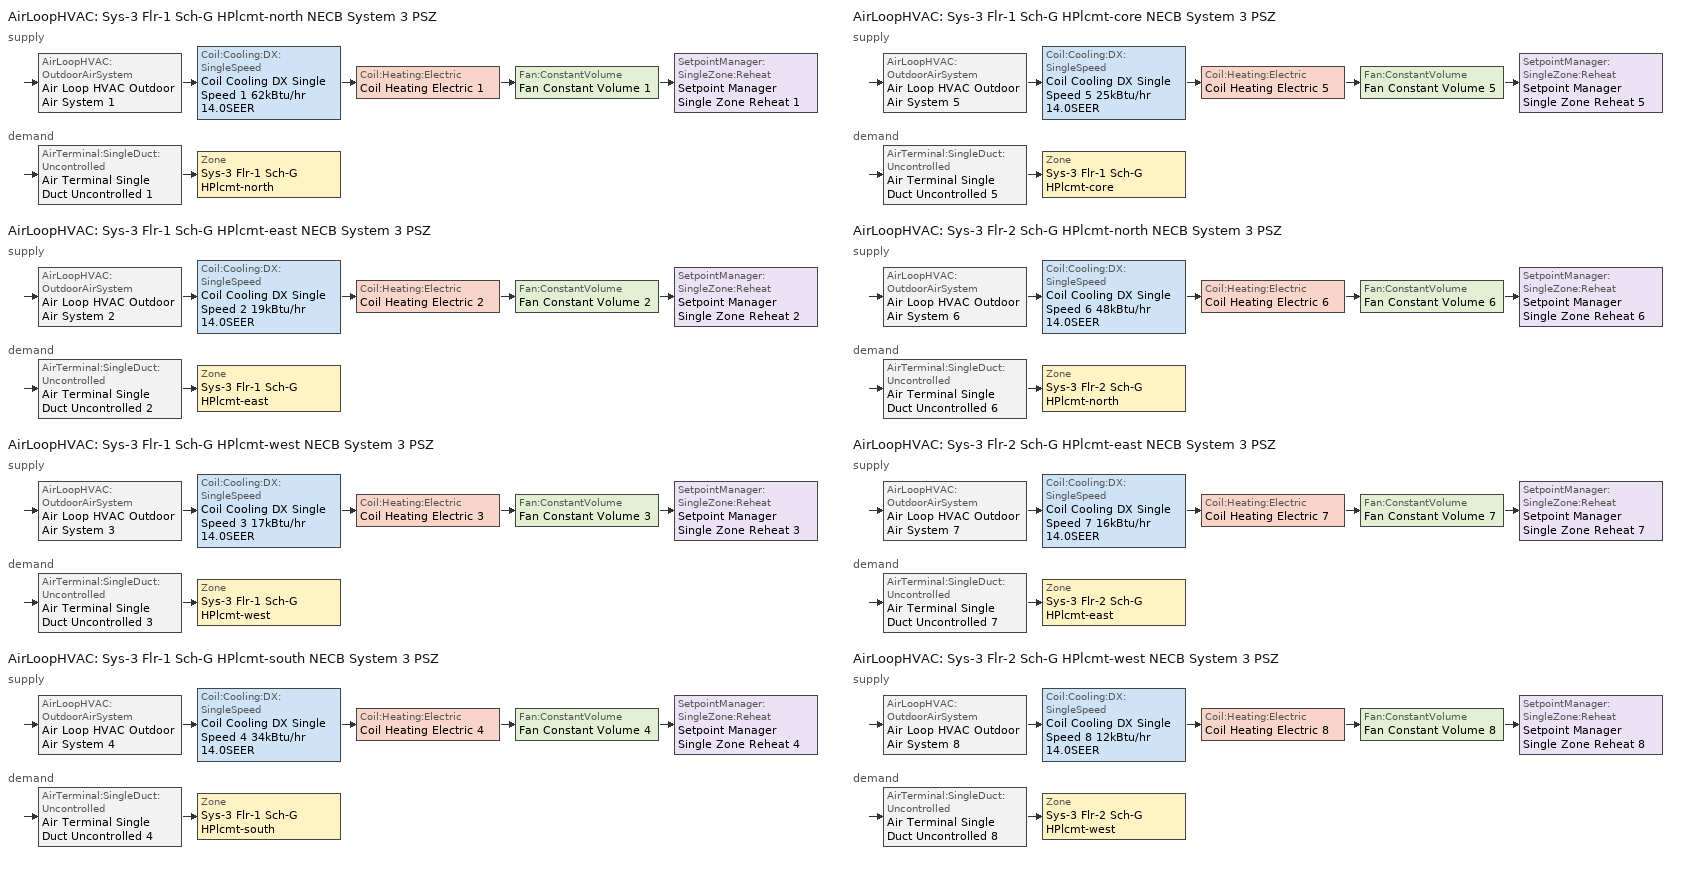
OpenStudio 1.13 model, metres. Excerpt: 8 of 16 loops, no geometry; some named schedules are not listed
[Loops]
AirLoopHVAC 'Sys-3 Flr-1 Sch-G HPlcmt-north NECB System 3 PSZ'
 supply: AirLoopHVAC:OutdoorAirSystem 'Air Loop HVAC Outdoor Air System 1' > Coil:Cooling:DX:SingleSpeed 'Coil Cooling DX Single Speed 1 62kBtu/hr 14.0SEER' > Coil:Heating:Electric 'Coil Heating Electric 1' > Fan:ConstantVolume 'Fan Constant Volume 1' > SetpointManager:SingleZone:Reheat 'Setpoint Manager Single Zone Reheat 1'
 demand: AirTerminal:SingleDuct:Uncontrolled 'Air Terminal Single Duct Uncontrolled 1' > Zone 'Sys-3 Flr-1 Sch-G HPlcmt-north'
AirLoopHVAC 'Sys-3 Flr-1 Sch-G HPlcmt-east NECB System 3 PSZ'
 supply: AirLoopHVAC:OutdoorAirSystem 'Air Loop HVAC Outdoor Air System 2' > Coil:Cooling:DX:SingleSpeed 'Coil Cooling DX Single Speed 2 19kBtu/hr 14.0SEER' > Coil:Heating:Electric 'Coil Heating Electric 2' > Fan:ConstantVolume 'Fan Constant Volume 2' > SetpointManager:SingleZone:Reheat 'Setpoint Manager Single Zone Reheat 2'
 demand: AirTerminal:SingleDuct:Uncontrolled 'Air Terminal Single Duct Uncontrolled 2' > Zone 'Sys-3 Flr-1 Sch-G HPlcmt-east'
AirLoopHVAC 'Sys-3 Flr-1 Sch-G HPlcmt-west NECB System 3 PSZ'
 supply: AirLoopHVAC:OutdoorAirSystem 'Air Loop HVAC Outdoor Air System 3' > Coil:Cooling:DX:SingleSpeed 'Coil Cooling DX Single Speed 3 17kBtu/hr 14.0SEER' > Coil:Heating:Electric 'Coil Heating Electric 3' > Fan:ConstantVolume 'Fan Constant Volume 3' > SetpointManager:SingleZone:Reheat 'Setpoint Manager Single Zone Reheat 3'
 demand: AirTerminal:SingleDuct:Uncontrolled 'Air Terminal Single Duct Uncontrolled 3' > Zone 'Sys-3 Flr-1 Sch-G HPlcmt-west'
AirLoopHVAC 'Sys-3 Flr-1 Sch-G HPlcmt-south NECB System 3 PSZ'
 supply: AirLoopHVAC:OutdoorAirSystem 'Air Loop HVAC Outdoor Air System 4' > Coil:Cooling:DX:SingleSpeed 'Coil Cooling DX Single Speed 4 34kBtu/hr 14.0SEER' > Coil:Heating:Electric 'Coil Heating Electric 4' > Fan:ConstantVolume 'Fan Constant Volume 4' > SetpointManager:SingleZone:Reheat 'Setpoint Manager Single Zone Reheat 4'
 demand: AirTerminal:SingleDuct:Uncontrolled 'Air Terminal Single Duct Uncontrolled 4' > Zone 'Sys-3 Flr-1 Sch-G HPlcmt-south'
AirLoopHVAC 'Sys-3 Flr-1 Sch-G HPlcmt-core NECB System 3 PSZ'
 supply: AirLoopHVAC:OutdoorAirSystem 'Air Loop HVAC Outdoor Air System 5' > Coil:Cooling:DX:SingleSpeed 'Coil Cooling DX Single Speed 5 25kBtu/hr 14.0SEER' > Coil:Heating:Electric 'Coil Heating Electric 5' > Fan:ConstantVolume 'Fan Constant Volume 5' > SetpointManager:SingleZone:Reheat 'Setpoint Manager Single Zone Reheat 5'
 demand: AirTerminal:SingleDuct:Uncontrolled 'Air Terminal Single Duct Uncontrolled 5' > Zone 'Sys-3 Flr-1 Sch-G HPlcmt-core'
AirLoopHVAC 'Sys-3 Flr-2 Sch-G HPlcmt-north NECB System 3 PSZ'
 supply: AirLoopHVAC:OutdoorAirSystem 'Air Loop HVAC Outdoor Air System 6' > Coil:Cooling:DX:SingleSpeed 'Coil Cooling DX Single Speed 6 48kBtu/hr 14.0SEER' > Coil:Heating:Electric 'Coil Heating Electric 6' > Fan:ConstantVolume 'Fan Constant Volume 6' > SetpointManager:SingleZone:Reheat 'Setpoint Manager Single Zone Reheat 6'
 demand: AirTerminal:SingleDuct:Uncontrolled 'Air Terminal Single Duct Uncontrolled 6' > Zone 'Sys-3 Flr-2 Sch-G HPlcmt-north'
AirLoopHVAC 'Sys-3 Flr-2 Sch-G HPlcmt-east NECB System 3 PSZ'
 supply: AirLoopHVAC:OutdoorAirSystem 'Air Loop HVAC Outdoor Air System 7' > Coil:Cooling:DX:SingleSpeed 'Coil Cooling DX Single Speed 7 16kBtu/hr 14.0SEER' > Coil:Heating:Electric 'Coil Heating Electric 7' > Fan:ConstantVolume 'Fan Constant Volume 7' > SetpointManager:SingleZone:Reheat 'Setpoint Manager Single Zone Reheat 7'
 demand: AirTerminal:SingleDuct:Uncontrolled 'Air Terminal Single Duct Uncontrolled 7' > Zone 'Sys-3 Flr-2 Sch-G HPlcmt-east'
AirLoopHVAC 'Sys-3 Flr-2 Sch-G HPlcmt-west NECB System 3 PSZ'
 supply: AirLoopHVAC:OutdoorAirSystem 'Air Loop HVAC Outdoor Air System 8' > Coil:Cooling:DX:SingleSpeed 'Coil Cooling DX Single Speed 8 12kBtu/hr 14.0SEER' > Coil:Heating:Electric 'Coil Heating Electric 8' > Fan:ConstantVolume 'Fan Constant Volume 8' > SetpointManager:SingleZone:Reheat 'Setpoint Manager Single Zone Reheat 8'
 demand: AirTerminal:SingleDuct:Uncontrolled 'Air Terminal Single Duct Uncontrolled 8' > Zone 'Sys-3 Flr-2 Sch-G HPlcmt-west'
[Sizing:Zone] Zone Cooling Design Supply Air Temperature Input Method=SupplyAirTemperature; Zone Cooling Design Supply Air Temperature {C}=13; Zone Cooling Design Supply Air Temperature Difference {deltaC}=11.11; Zone Heating Design Supply Air Temperature Input Method=SupplyAirTemperature; Zone Heating Design Supply Air Temperature {C}=43; Zone Heating Design Supply Air Temperature Difference {deltaC}=11.11; Zone Cooling Design Supply Air Humidity Ratio {kg-H2O/kg-air}=0.0085; Zone Heating Design Supply Air Humidity Ratio {kg-H2O/kg-air}=0.008; Zone Heating Sizing Factor=1.3; Zone Cooling Sizing Factor=1.1; Cooling Design Air Flow Method=DesignDay; Heating Design Air Flow Method=DesignDay; Account for Dedicated Outdoor Air System=No; Dedicated Outdoor Air System Control Strategy=NeutralSupplyAir; Dedicated Outdoor Air Low Setpoint Temperature for Design {C}=autosize; Dedicated Outdoor Air High Setpoint Temperature for Design {C}=autosize
Sys-3 Flr-1 Sch-G HPlcmt-north; Sys-3 Flr-1 Sch-G HPlcmt-east; Sys-3 Flr-1 Sch-G HPlcmt-west; Sys-3 Flr-1 Sch-G HPlcmt-south; Sys-3 Flr-1 Sch-G HPlcmt-core; Sys-3 Flr-2 Sch-G HPlcmt-north; Sys-3 Flr-2 Sch-G HPlcmt-east; Sys-3 Flr-2 Sch-G HPlcmt-west
[Zone equipment]
Sys-3 Flr-1 Sch-G HPlcmt-north: Air Terminal Single Duct Uncontrolled 1, Zone HVAC Baseboard Convective Electric 1
Sys-3 Flr-1 Sch-G HPlcmt-east: Air Terminal Single Duct Uncontrolled 2, Zone HVAC Baseboard Convective Electric 2
Sys-3 Flr-1 Sch-G HPlcmt-west: Air Terminal Single Duct Uncontrolled 3, Zone HVAC Baseboard Convective Electric 3
Sys-3 Flr-1 Sch-G HPlcmt-south: Air Terminal Single Duct Uncontrolled 4, Zone HVAC Baseboard Convective Electric 4
Sys-3 Flr-1 Sch-G HPlcmt-core: Air Terminal Single Duct Uncontrolled 5, Zone HVAC Baseboard Convective Electric 5
Sys-3 Flr-2 Sch-G HPlcmt-north: Air Terminal Single Duct Uncontrolled 6, Zone HVAC Baseboard Convective Electric 6
Sys-3 Flr-2 Sch-G HPlcmt-east: Air Terminal Single Duct Uncontrolled 7, Zone HVAC Baseboard Convective Electric 7
Sys-3 Flr-2 Sch-G HPlcmt-west: Air Terminal Single Duct Uncontrolled 8, Zone HVAC Baseboard Convective Electric 8
[AirLoopHVAC] Design Supply Air Flow Rate {m3/s}=AutoSize
Name | Availability Schedule | Availability Manager
Sys-3 Flr-1 Sch-G HPlcmt-north NECB System 3 PSZ | Sys-3 Flr-1 Sch-G HPlcmt-north NECB System 3 PSZ Occ Sch | Availability Manager Night Cycle 1
Sys-3 Flr-1 Sch-G HPlcmt-east NECB System 3 PSZ; Sys-3 Flr-1 Sch-G HPlcmt-west NECB System 3 PSZ; Sys-3 Flr-1 Sch-G HPlcmt-core NECB System 3 PSZ; Sys-3 Flr-2 Sch-G HPlcmt-east NECB System 3 PSZ; Sys-3 Flr-2 Sch-G HPlcmt-west NECB System 3 PSZ | Always On Discrete
Sys-3 Flr-1 Sch-G HPlcmt-south NECB System 3 PSZ | Sys-3 Flr-1 Sch-G HPlcmt-south NECB System 3 PSZ Occ Sch | Availability Manager Night Cycle 2
Sys-3 Flr-2 Sch-G HPlcmt-north NECB System 3 PSZ | Sys-3 Flr-2 Sch-G HPlcmt-north NECB System 3 PSZ Occ Sch | Availability Manager Night Cycle 3
[Sizing:System] Type of Load to Size On=Sensible; Design Outdoor Air Flow Rate {m3/s}=Autosize; Minimum System Air Flow Ratio=1; Preheat Design Temperature {C}=7; Preheat Design Humidity Ratio {kg-H2O/kg-Air}=0.008; Precool Design Temperature {C}=13; Precool Design Humidity Ratio {kg-H2O/kg-Air}=0.008; Central Cooling Design Supply Air Temperature {C}=13; Central Heating Design Supply Air Temperature {C}=43; Sizing Option=NonCoincident; 100% Outdoor Air in Cooling=No; 100% Outdoor Air in Heating=No; Central Cooling Design Supply Air Humidity Ratio {kg-H2O/kg-Air}=0.0085; Central Heating Design Supply Air Humidity Ratio {kg-H2O/kg-Air}=0.008; Cooling Design Air Flow Method=DesignDay; Cooling Design Air Flow Rate {m3/s}=0; Heating Design Air Flow Method=DesignDay; Heating Design Air Flow Rate {m3/s}=0; System Outdoor Air Method=ZoneSum; Zone Maximum Outdoor Air Fraction=1; Cooling Supply Air Flow Rate Per Floor Area {m3/s-m2}=0.00996765; Cooling Fraction of Autosized Cooling Supply Air Flow Rate=1; Cooling Supply Air Flow Rate Per Unit Cooling Capacity {m3/s-W}=3.94755e-05; Heating Supply Air Flow Rate Per Floor Area {m3/s-m2}=0.00996765; Heating Fraction of Autosized Heating Supply Air Flow Rate=1; Heating Fraction of Autosized Cooling Supply Air Flow Rate=1; Heating Supply Air Flow Rate Per Unit Heating Capacity {m3/s-W}=3.15882e-05; Cooling Design Capacity Method=CoolingDesignCapacity; Cooling Design Capacity {W}=autosize; Cooling Design Capacity Per Floor Area {W/m2}=234.7; Fraction of Autosized Cooling Design Capacity=1; Heating Design Capacity Method=HeatingDesignCapacity; Heating Design Capacity {W}=autosize; Heating Design Capacity Per Floor Area {W/m2}=157; Fraction of Autosized Heating Design Capacity=1; Central Cooling Capacity Control Method=OnOff
Sys-3 Flr-1 Sch-G HPlcmt-north NECB System 3 PSZ; Sys-3 Flr-1 Sch-G HPlcmt-east NECB System 3 PSZ; Sys-3 Flr-1 Sch-G HPlcmt-west NECB System 3 PSZ; Sys-3 Flr-1 Sch-G HPlcmt-south NECB System 3 PSZ; Sys-3 Flr-1 Sch-G HPlcmt-core NECB System 3 PSZ; Sys-3 Flr-2 Sch-G HPlcmt-north NECB System 3 PSZ; Sys-3 Flr-2 Sch-G HPlcmt-east NECB System 3 PSZ; Sys-3 Flr-2 Sch-G HPlcmt-west NECB System 3 PSZ
[Fan:ConstantVolume] Availability Schedule=Always On Discrete; Fan Efficiency=0.39975; Pressure Rise {Pa}=640; Maximum Flow Rate {m3/s}=AutoSize; Motor Efficiency=0.615
Fan Constant Volume 1; Fan Constant Volume 2; Fan Constant Volume 3; Fan Constant Volume 4; Fan Constant Volume 5; Fan Constant Volume 6; Fan Constant Volume 7; Fan Constant Volume 8
[Coil:Heating:Electric] Availability Schedule=Always On Discrete
Coil Heating Electric 1; Coil Heating Electric 2; Coil Heating Electric 3; Coil Heating Electric 4; Coil Heating Electric 5; Coil Heating Electric 6; Coil Heating Electric 7; Coil Heating Electric 8
[Coil:Cooling:DX:SingleSpeed] Availability Schedule=Always On Discrete; Rated Total Cooling Capacity {W}=autosize; Rated Sensible Heat Ratio=autosize; Rated COP {W/W}=3.8248; Rated Air Flow Rate {m3/s}=autosize; Rated Evaporator Fan Power Per Volume Flow Rate {W/(m3/s)}=773.3; Condenser Type=AirCooled; Evaporative Condenser Effectiveness=0; Evaporative Condenser Air Flow Rate {m3/s}=Autosize; Evaporative Condenser Pump Rated Power Consumption {W}=Autosize; Crankcase Heater Capacity {W}=0; Maximum Outdoor Dry-Bulb Temperature for Crankcase Heater Operation {C}=0; Basin Heater Capacity {W/K}=0; Basin Heater Setpoint Temperature {C}=10
Name | Total Cooling Capacity Function of Temperature Curve | Total Cooling Capacity Function of Flow Fraction Curve | Energy Input Ratio Function of Temperature Curve | Energy Input Ratio Function of Flow Fraction Curve | Part Load Fraction Correlation Curve
Coil Cooling DX Single Speed 1 62kBtu/hr 14.0SEER | DXCOOL-NECB2011-REF-CAPFT | DXCOOL-NECB2011-REF-CAPFFLOW | DXCOOL-NECB2011-REF-COOLEIRFT | DXCOOL-NECB2011-REF-COOLEIRFFLOW | DXCOOL-NECB2011-REF-COOLPLFFPLR
Coil Cooling DX Single Speed 2 19kBtu/hr 14.0SEER | DXCOOL-NECB2011-REF-CAPFT 7 | DXCOOL-NECB2011-REF-CAPFFLOW 7 | DXCOOL-NECB2011-REF-COOLEIRFT 7 | DXCOOL-NECB2011-REF-COOLEIRFFLOW 7 | DXCOOL-NECB2011-REF-COOLPLFFPLR 7
Coil Cooling DX Single Speed 3 17kBtu/hr 14.0SEER | DXCOOL-NECB2011-REF-CAPFT 8 | DXCOOL-NECB2011-REF-CAPFFLOW 8 | DXCOOL-NECB2011-REF-COOLEIRFT 8 | DXCOOL-NECB2011-REF-COOLEIRFFLOW 8 | DXCOOL-NECB2011-REF-COOLPLFFPLR 8
Coil Cooling DX Single Speed 4 34kBtu/hr 14.0SEER | DXCOOL-NECB2011-REF-CAPFT 9 | DXCOOL-NECB2011-REF-CAPFFLOW 9 | DXCOOL-NECB2011-REF-COOLEIRFT 9 | DXCOOL-NECB2011-REF-COOLEIRFFLOW 9 | DXCOOL-NECB2011-REF-COOLPLFFPLR 9
Coil Cooling DX Single Speed 5 25kBtu/hr 14.0SEER | DXCOOL-NECB2011-REF-CAPFT 10 | DXCOOL-NECB2011-REF-CAPFFLOW 10 | DXCOOL-NECB2011-REF-COOLEIRFT 10 | DXCOOL-NECB2011-REF-COOLEIRFFLOW 10 | DXCOOL-NECB2011-REF-COOLPLFFPLR 10
Coil Cooling DX Single Speed 6 48kBtu/hr 14.0SEER | DXCOOL-NECB2011-REF-CAPFT 11 | DXCOOL-NECB2011-REF-CAPFFLOW 11 | DXCOOL-NECB2011-REF-COOLEIRFT 11 | DXCOOL-NECB2011-REF-COOLEIRFFLOW 11 | DXCOOL-NECB2011-REF-COOLPLFFPLR 11
Coil Cooling DX Single Speed 7 16kBtu/hr 14.0SEER | DXCOOL-NECB2011-REF-CAPFT 12 | DXCOOL-NECB2011-REF-CAPFFLOW 12 | DXCOOL-NECB2011-REF-COOLEIRFT 12 | DXCOOL-NECB2011-REF-COOLEIRFFLOW 12 | DXCOOL-NECB2011-REF-COOLPLFFPLR 12
Coil Cooling DX Single Speed 8 12kBtu/hr 14.0SEER | DXCOOL-NECB2011-REF-CAPFT 13 | DXCOOL-NECB2011-REF-CAPFFLOW 13 | DXCOOL-NECB2011-REF-COOLEIRFT 13 | DXCOOL-NECB2011-REF-COOLEIRFFLOW 13 | DXCOOL-NECB2011-REF-COOLPLFFPLR 13
[Controller:OutdoorAir] Minimum Outdoor Air Flow Rate {m3/s}=Autosize; Maximum Outdoor Air Flow Rate {m3/s}=Autosize; Economizer Control Type=NoEconomizer; Economizer Control Action Type=ModulateFlow; Economizer Maximum Limit Dry-Bulb Temperature {C}=28; Economizer Maximum Limit Enthalpy {J/kg}=64000; Economizer Minimum Limit Dry-Bulb Temperature {C}=-100; Lockout Type=NoLockout; Minimum Limit Type=FixedMinimum; High Humidity Control=No; Heat Recovery Bypass Control Type=BypassWhenWithinEconomizerLimits
Name | Minimum Outdoor Air Schedule | Controller Mechanical Ventilation
Controller Outdoor Air 1 | Sys-3 Flr-1 Sch-G HPlcmt-north NECB System 3 PSZ Occ Sch | Controller Mechanical Ventilation 1
Controller Outdoor Air 2 | Always On Discrete | Controller Mechanical Ventilation 2
Controller Outdoor Air 3 | Always On Discrete | Controller Mechanical Ventilation 3
Controller Outdoor Air 4 | Sys-3 Flr-1 Sch-G HPlcmt-south NECB System 3 PSZ Occ Sch | Controller Mechanical Ventilation 4
Controller Outdoor Air 5 | Always On Discrete | Controller Mechanical Ventilation 5
Controller Outdoor Air 6 | Sys-3 Flr-2 Sch-G HPlcmt-north NECB System 3 PSZ Occ Sch | Controller Mechanical Ventilation 6
Controller Outdoor Air 7 | Always On Discrete | Controller Mechanical Ventilation 7
Controller Outdoor Air 8 | Always On Discrete | Controller Mechanical Ventilation 8
[Controller:MechanicalVentilation] Availability Schedule=Always On Discrete; System Outdoor Air Method=ZoneSum
Controller Mechanical Ventilation 1; Controller Mechanical Ventilation 2; Controller Mechanical Ventilation 3; Controller Mechanical Ventilation 4; Controller Mechanical Ventilation 5; Controller Mechanical Ventilation 6; Controller Mechanical Ventilation 7; Controller Mechanical Ventilation 8
[AirLoopHVAC:OutdoorAirSystem]
Name | Controller
Air Loop HVAC Outdoor Air System 1 | Controller Outdoor Air 1
Air Loop HVAC Outdoor Air System 2 | Controller Outdoor Air 2
Air Loop HVAC Outdoor Air System 3 | Controller Outdoor Air 3
Air Loop HVAC Outdoor Air System 4 | Controller Outdoor Air 4
Air Loop HVAC Outdoor Air System 5 | Controller Outdoor Air 5
Air Loop HVAC Outdoor Air System 6 | Controller Outdoor Air 6
Air Loop HVAC Outdoor Air System 7 | Controller Outdoor Air 7
Air Loop HVAC Outdoor Air System 8 | Controller Outdoor Air 8
[SetpointManager:SingleZone:Reheat] Minimum Supply Air Temperature {C}=12.8; Maximum Supply Air Temperature {C}=13
Name | Control Zone
Setpoint Manager Single Zone Reheat 1 | Sys-3 Flr-1 Sch-G HPlcmt-north
Setpoint Manager Single Zone Reheat 2 | Sys-3 Flr-1 Sch-G HPlcmt-east
Setpoint Manager Single Zone Reheat 3 | Sys-3 Flr-1 Sch-G HPlcmt-west
Setpoint Manager Single Zone Reheat 4 | Sys-3 Flr-1 Sch-G HPlcmt-south
Setpoint Manager Single Zone Reheat 5 | Sys-3 Flr-1 Sch-G HPlcmt-core
Setpoint Manager Single Zone Reheat 6 | Sys-3 Flr-2 Sch-G HPlcmt-north
Setpoint Manager Single Zone Reheat 7 | Sys-3 Flr-2 Sch-G HPlcmt-east
Setpoint Manager Single Zone Reheat 8 | Sys-3 Flr-2 Sch-G HPlcmt-west
[AirTerminal:SingleDuct:Uncontrolled] Availability Schedule=Always On Discrete; Maximum Air Flow Rate {m3/s}=AutoSize
Air Terminal Single Duct Uncontrolled 1; Air Terminal Single Duct Uncontrolled 2; Air Terminal Single Duct Uncontrolled 3; Air Terminal Single Duct Uncontrolled 4; Air Terminal Single Duct Uncontrolled 5; Air Terminal Single Duct Uncontrolled 6; Air Terminal Single Duct Uncontrolled 7; Air Terminal Single Duct Uncontrolled 8
[ZoneHVAC:Baseboard:Convective:Electric] Availability Schedule=Always On Discrete; Nominal Capacity {W}=autosize; Efficiency=1
Zone HVAC Baseboard Convective Electric 1; Zone HVAC Baseboard Convective Electric 2; Zone HVAC Baseboard Convective Electric 3; Zone HVAC Baseboard Convective Electric 4; Zone HVAC Baseboard Convective Electric 5; Zone HVAC Baseboard Convective Electric 6; Zone HVAC Baseboard Convective Electric 7; Zone HVAC Baseboard Convective Electric 8
[AvailabilityManager:NightCycle] Control Type=CycleOnAny; Thermostat Tolerance {deltaC}=1; Cycling Run Time {s}=3600
Availability Manager Night Cycle 1; Availability Manager Night Cycle 2; Availability Manager Night Cycle 3
[Schedule:Ruleset]
Name | Default Day Schedule | Summer Design Day Schedule | Winter Design Day Schedule
Sys-3 Flr-1 Sch-G HPlcmt-north NECB System 3 PSZ Occ Sch | Sys-3 Flr-1 Sch-G HPlcmt-north NECB System 3 PSZ Occ Sch Default | Sys-3 Flr-1 Sch-G HPlcmt-north NECB System 3 PSZ Occ Sch Summer Design Day | Sys-3 Flr-1 Sch-G HPlcmt-north NECB System 3 PSZ Occ Sch Winter Design Day
Sys-3 Flr-1 Sch-G HPlcmt-south NECB System 3 PSZ Occ Sch | Sys-3 Flr-1 Sch-G HPlcmt-south NECB System 3 PSZ Occ Sch Default | Sys-3 Flr-1 Sch-G HPlcmt-south NECB System 3 PSZ Occ Sch Summer Design Day | Sys-3 Flr-1 Sch-G HPlcmt-south NECB System 3 PSZ Occ Sch Winter Design Day
Sys-3 Flr-2 Sch-G HPlcmt-north NECB System 3 PSZ Occ Sch | Sys-3 Flr-2 Sch-G HPlcmt-north NECB System 3 PSZ Occ Sch Default | Sys-3 Flr-2 Sch-G HPlcmt-north NECB System 3 PSZ Occ Sch Summer Design Day | Sys-3 Flr-2 Sch-G HPlcmt-north NECB System 3 PSZ Occ Sch Winter Design Day
[Schedule:Day]
Sys-3 Flr-1 Sch-G HPlcmt-north NECB System 3 PSZ Occ Sch Default; Sys-3 Flr-1 Sch-G HPlcmt-north NECB System 3 PSZ Occ Sch Winter Design Day; Sys-3 Flr-1 Sch-G HPlcmt-north NECB System 3 PSZ Occ Sch Summer Design Day: 24, 0, 1
[Schedule:Rule]
Sys-3 Flr-1 Sch-G HPlcmt-north NECB System 3 PSZ Occ Sch Monday Rule: Schedule Ruleset=Sys-3 Flr-1 Sch-G HPlcmt-north NECB System 3 PSZ Occ Sch; Rule Order=6; Day Schedule=Sys-3 Flr-1 Sch-G HPlcmt-north NECB System 3 PSZ Occ Sch Monday; Apply Monday=Yes; Date Specification Type=DateRange; Start Month=1; Start Day=1; End Month=12; End Day=25
[Schedule:Constant]
Always On Discrete: Value=1
[Curve:Biquadratic] Minimum Value of x=13; Maximum Value of x=24; Minimum Value of y=24; Maximum Value of y=46
Name | Coefficient1 Constant | Coefficient2 x | Coefficient3 x**2 | Coefficient4 y | Coefficient5 y**2 | Coefficient6 x*y
DXCOOL-NECB2011-REF-CAPFT; DXCOOL-NECB2011-REF-CAPFT 7; DXCOOL-NECB2011-REF-CAPFT 8; DXCOOL-NECB2011-REF-CAPFT 9; DXCOOL-NECB2011-REF-CAPFT 10; DXCOOL-NECB2011-REF-CAPFT 11; DXCOOL-NECB2011-REF-CAPFT 12; DXCOOL-NECB2011-REF-CAPFT 13 | 0.867905 | 0.0142459 | 0.00055436 | -0.0075575 | 3.3e-05 | -0.0001918
DXCOOL-NECB2011-REF-COOLEIRFT; DXCOOL-NECB2011-REF-COOLEIRFT 7; DXCOOL-NECB2011-REF-COOLEIRFT 8; DXCOOL-NECB2011-REF-COOLEIRFT 9; DXCOOL-NECB2011-REF-COOLEIRFT 10; DXCOOL-NECB2011-REF-COOLEIRFT 11; DXCOOL-NECB2011-REF-COOLEIRFT 12; DXCOOL-NECB2011-REF-COOLEIRFT 13 | 0.116936 | 0.0284933 | -0.0004112 | 0.0214108 | 0.00016103 | -0.0006791
[Curve:Quadratic] Coefficient1 Constant=1; Coefficient2 x=0; Coefficient3 x**2=0; Minimum Value of x=0; Maximum Value of x=1
DXCOOL-NECB2011-REF-CAPFFLOW; DXCOOL-NECB2011-REF-COOLEIRFFLOW; DXCOOL-NECB2011-REF-CAPFFLOW 7; DXCOOL-NECB2011-REF-COOLEIRFFLOW 7; DXCOOL-NECB2011-REF-CAPFFLOW 8; DXCOOL-NECB2011-REF-COOLEIRFFLOW 8; DXCOOL-NECB2011-REF-CAPFFLOW 9; DXCOOL-NECB2011-REF-COOLEIRFFLOW 9; DXCOOL-NECB2011-REF-CAPFFLOW 10; DXCOOL-NECB2011-REF-COOLEIRFFLOW 10; DXCOOL-NECB2011-REF-CAPFFLOW 11; DXCOOL-NECB2011-REF-COOLEIRFFLOW 11; DXCOOL-NECB2011-REF-CAPFFLOW 12; DXCOOL-NECB2011-REF-COOLEIRFFLOW 12; DXCOOL-NECB2011-REF-CAPFFLOW 13; DXCOOL-NECB2011-REF-COOLEIRFFLOW 13
[Curve:Cubic] Coefficient1 Constant=0.0277; Coefficient2 x=4.9151; Coefficient3 x**2=-8.184; Coefficient4 x**3=4.2702; Minimum Value of x=0.7; Maximum Value of x=1
DXCOOL-NECB2011-REF-COOLPLFFPLR; DXCOOL-NECB2011-REF-COOLPLFFPLR 7; DXCOOL-NECB2011-REF-COOLPLFFPLR 8; DXCOOL-NECB2011-REF-COOLPLFFPLR 9; DXCOOL-NECB2011-REF-COOLPLFFPLR 10; DXCOOL-NECB2011-REF-COOLPLFFPLR 11; DXCOOL-NECB2011-REF-COOLPLFFPLR 12; DXCOOL-NECB2011-REF-COOLPLFFPLR 13
